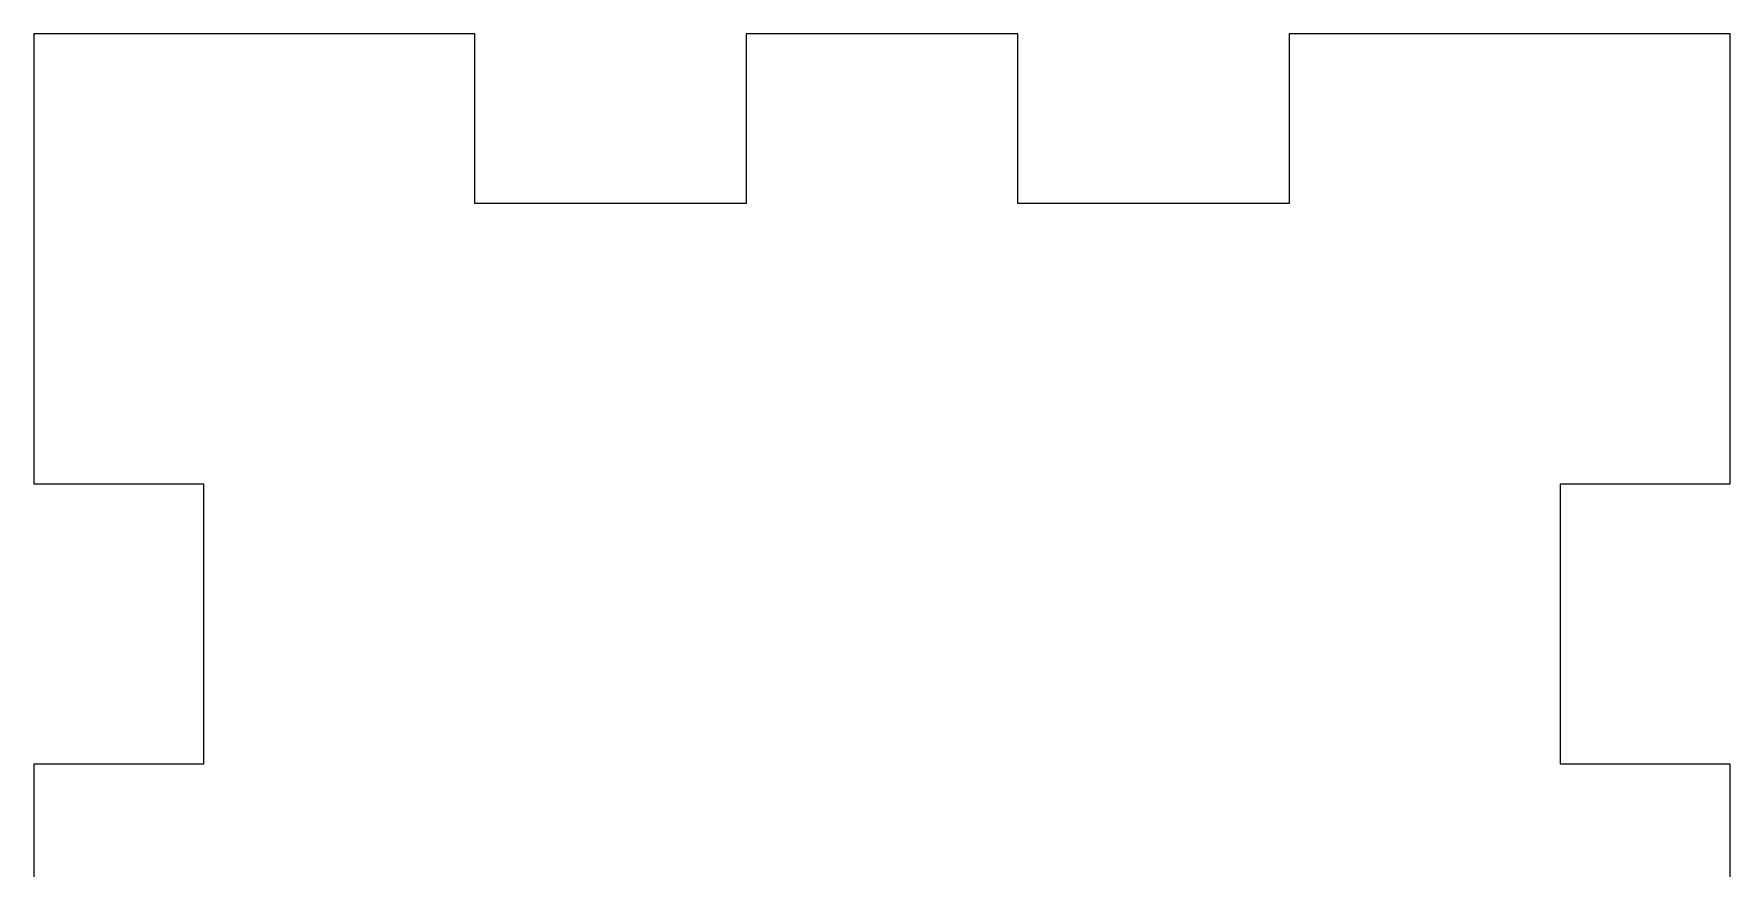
# Model space of a CAD drawing. Extents: x 10 to 860, y -140 to 140.
# Drawn here: x 10 to 70, y 110.5 to 140 of the extents above; entities that cross this region are included whole.
import ezdxf

# ---------------------------------------------------------------- set-up
doc = ezdxf.new("R2010")
doc.units = 0

# ---------------------------------------------------------------- blocks, each defined once
blk = doc.blocks.new('SHAPE2DVIEW004')
at = {"layer": 'Views', "color": 0}
for p, q in [((16, 140), (10, 140)), ((10, 140), (10, 134)), ((25.6, 140), (16, 140)), ((25.6, 134), (25.6, 140)), ((44.8, 140), (35.2, 140)), ((35.2, 140), (35.2, 134)), ((44.8, 134), (44.8, 140)), ((64, 140), (54.4, 140)), ((54.4, 140), (54.4, 134)), ((70, 140), (64, 140)), ((70, 134), (70, 140)), ((10, 134), (10, 124.074)), ((35.2, 134), (25.6, 134)), ((54.4, 134), (44.8, 134)), ((70, 124.074), (70, 134)), ((10, 124.074), (16, 124.074)), ((16, 124.074), (16, 114.148)), ((64, 114.148), (64, 124.074)), ((64, 124.074), (70, 124.074)), ((16, 114.148), (10, 114.148)), ((10, 114.148), (10, 104.222)), ((70, 114.148), (64, 114.148)), ((70, 104.222), (70, 114.148))]:
    blk.add_line(p, q, dxfattribs=at)

msp = doc.modelspace()

# ---------------------------------------------------------------- block references
at = {"layer": 'Views', "color": 0}
msp.add_blockref('SHAPE2DVIEW004', (0, 0), dxfattribs=at)

doc.saveas('drawing.dxf')
